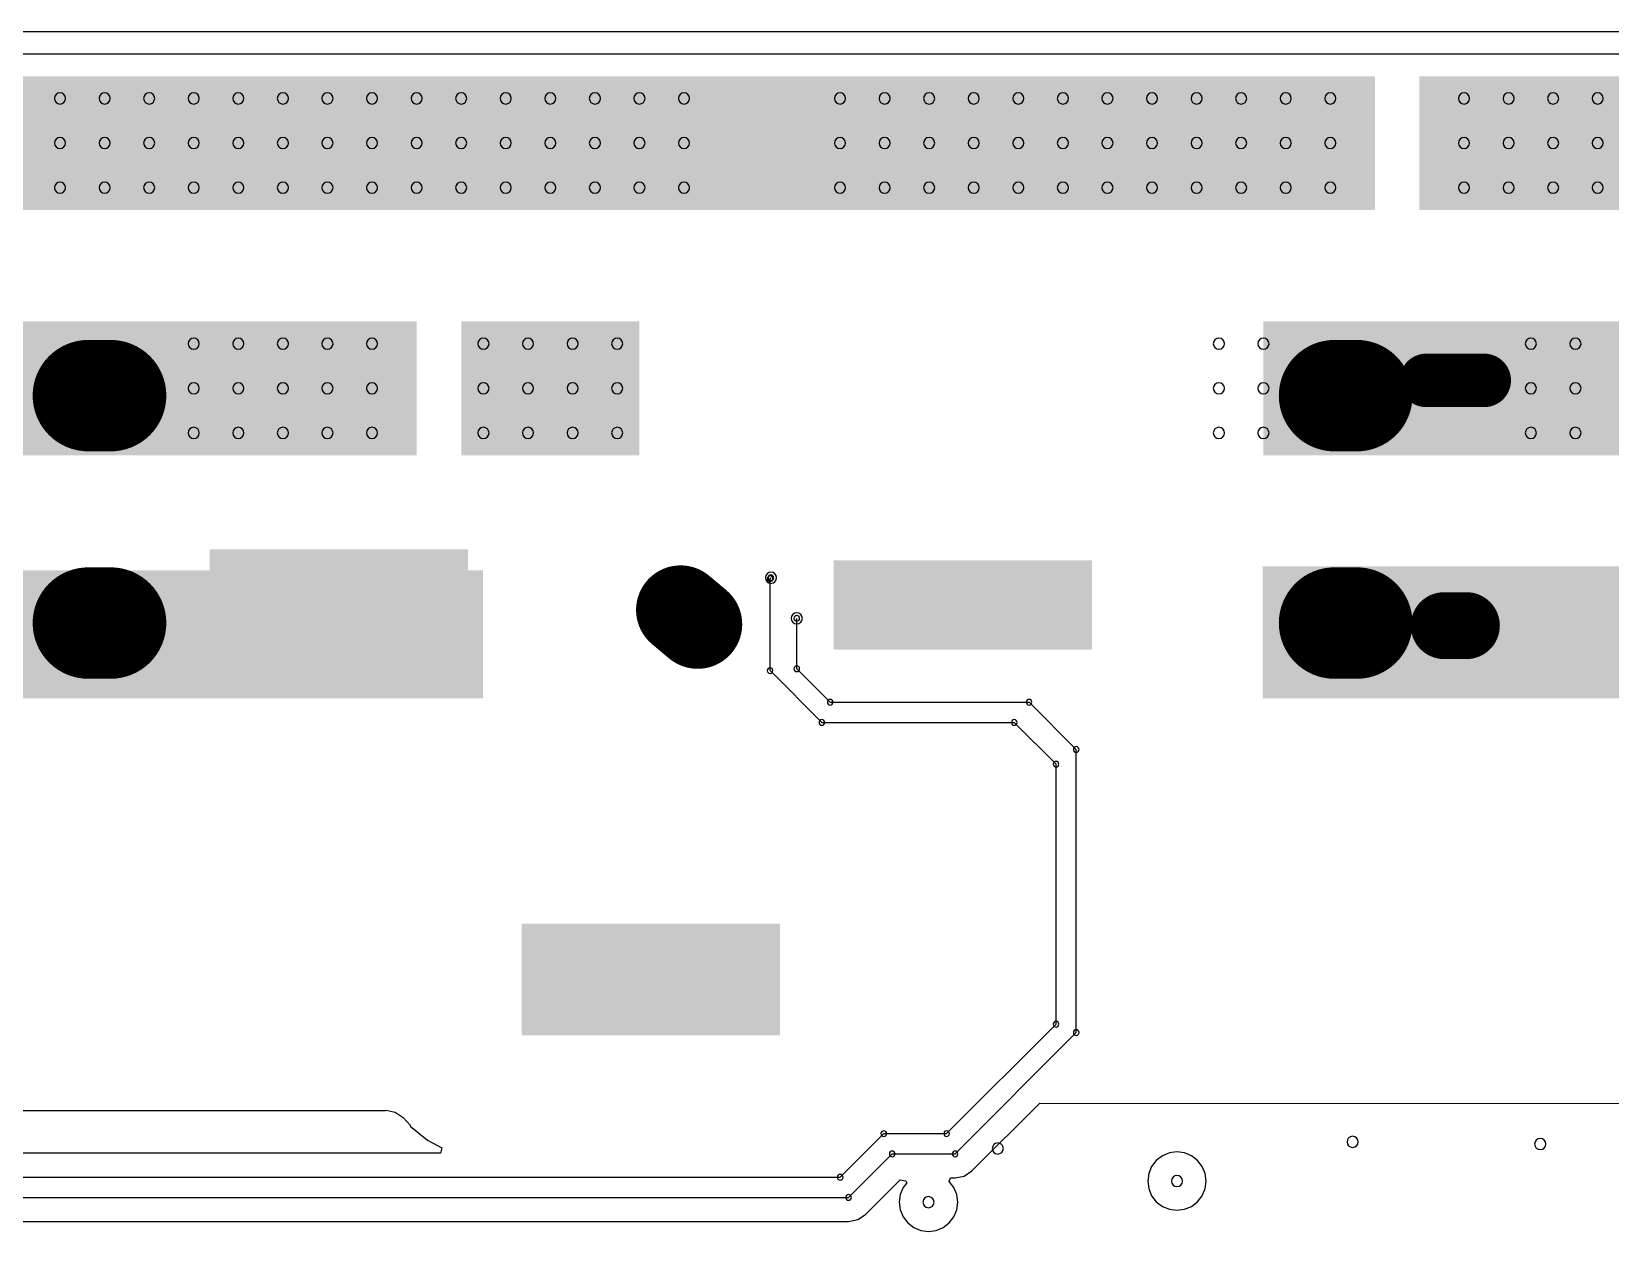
# Model space of a CAD drawing. Header units: inches. Extents: x 32166 to 66782, y 2386 to 7162.
# Drawn here: x 66583.24 to 66618.66, y 7135.33 to 7162.24 of the extents above; entities that cross this region are included whole.
import ezdxf

# ---------------------------------------------------------------- set-up
doc = ezdxf.new("R2010")
doc.units = ezdxf.units.IN
doc.header["$LTSCALE"] = 0.64311
doc.header["$MEASUREMENT"] = 0
for name, color, linetype in [('KEEPOUTLAYER', 6, 'CONTINUOUS'), ('MIDLAYER2', 76, 'CONTINUOUS'), ('MULTILAYER', 9, 'CONTINUOUS')]:
    doc.layers.add(name, color=color, linetype=linetype)

msp = doc.modelspace()

# ---------------------------------------------------------------- linework, layer by layer
at = {"layer": 'KEEPOUTLAYER'}
msp.add_line((66447.374, 7162.24), (66782.374, 7162.24), dxfattribs=at)
at = {"layer": 'MIDLAYER2'}
for p, q in [((66463.124, 7161.74), (66716.154, 7161.74)), ((66599.804, 7149.97), (66599.824, 7149.99)), ((66599.804, 7147.908), (66599.804, 7149.97)), ((66600.404, 7147.95), (66600.404, 7149.08)), ((66599.804, 7147.908), (66600.966, 7146.746)), ((66600.404, 7147.95), (66601.154, 7147.2)), ((66601.154, 7147.2), (66605.614, 7147.2)), ((66605.614, 7147.2), (66606.674, 7146.14)), ((66600.966, 7146.746), (66605.284, 7146.746)), ((66605.284, 7146.746), (66606.22, 7145.81)), ((66606.674, 7139.79), (66606.674, 7146.14)), ((66606.22, 7139.978), (66606.22, 7145.81)), ((66603.766, 7137.524), (66606.22, 7139.978)), ((66603.954, 7137.07), (66606.674, 7139.79)), ((66581.114, 7138.04), (66591.178, 7138.04)), ((66591.178, 7138.04), (66591.188, 7138.048)), ((66591.178, 7138.04), (66591.178, 7138.04)), ((66591.188, 7138.048), (66591.391, 7138.008)), ((66591.391, 7138.008), (66591.571, 7137.887)), ((66591.571, 7137.887), (66591.74, 7137.704)), ((66604.334, 7136.69), (66605.855, 7138.211)), ((66605.855, 7138.211), (66621.884, 7138.2)), ((66591.74, 7137.704), (66591.731, 7137.695)), ((66591.731, 7137.695), (66592.118, 7137.378)), ((66601.378, 7136.546), (66602.356, 7137.524)), ((66602.356, 7137.524), (66603.766, 7137.524)), ((66592.118, 7137.378), (66592.438, 7137.206)), ((66592.438, 7137.206), (66592.408, 7137.083)), ((66592.408, 7137.083), (66573.292, 7137.083)), ((66601.566, 7136.092), (66602.544, 7137.07)), ((66602.544, 7137.07), (66603.954, 7137.07)), ((66608.47, 7136.923), (66608.366, 7136.788)), ((66608.606, 7137.028), (66608.47, 7136.923)), ((66608.764, 7137.093), (66608.606, 7137.028)), ((66608.934, 7137.115), (66608.764, 7137.093)), ((66609.103, 7137.093), (66608.934, 7137.115)), ((66609.261, 7137.028), (66609.103, 7137.093)), ((66609.397, 7136.923), (66609.261, 7137.028)), ((66609.501, 7136.788), (66609.397, 7136.923)), ((66573.07, 7136.546), (66601.378, 7136.546)), ((66601.946, 7135.712), (66602.722, 7136.488)), ((66602.722, 7136.488), (66602.847, 7136.467)), ((66602.847, 7136.467), (66602.871, 7136.419)), ((66603.822, 7136.45), (66603.85, 7136.533)), ((66603.85, 7136.533), (66603.954, 7136.533)), ((66603.954, 7136.533), (66604.159, 7136.573)), ((66604.159, 7136.573), (66604.334, 7136.69)), ((66604.334, 7136.69), (66604.334, 7136.69)), ((66604.334, 7136.69), (66604.334, 7136.69)), ((66608.3, 7136.63), (66608.278, 7136.46)), ((66608.278, 7136.46), (66608.3, 7136.29)), ((66608.366, 7136.788), (66608.3, 7136.63)), ((66609.567, 7136.63), (66609.501, 7136.788)), ((66609.589, 7136.46), (66609.567, 7136.63)), ((66609.567, 7136.29), (66609.589, 7136.46)), ((66602.726, 7136.157), (66602.703, 7135.987)), ((66602.791, 7136.315), (66602.726, 7136.157)), ((66602.871, 7136.419), (66602.791, 7136.315)), ((66603.927, 7136.315), (66603.822, 7136.45)), ((66603.992, 7136.157), (66603.927, 7136.315)), ((66604.014, 7135.987), (66603.992, 7136.157)), ((66608.3, 7136.29), (66608.366, 7136.132)), ((66608.366, 7136.132), (66608.47, 7135.996)), ((66609.397, 7135.996), (66609.501, 7136.132)), ((66609.501, 7136.132), (66609.567, 7136.29)), ((66572.882, 7136.092), (66601.566, 7136.092)), ((66602.703, 7135.987), (66602.726, 7135.817)), ((66602.726, 7135.817), (66602.791, 7135.659)), ((66603.927, 7135.659), (66603.992, 7135.817)), ((66603.992, 7135.817), (66604.014, 7135.987)), ((66608.47, 7135.996), (66608.606, 7135.892)), ((66608.606, 7135.892), (66608.764, 7135.827)), ((66608.764, 7135.827), (66608.934, 7135.804)), ((66608.934, 7135.804), (66609.103, 7135.827)), ((66609.103, 7135.827), (66609.261, 7135.892)), ((66609.261, 7135.892), (66609.397, 7135.996)), ((66572.882, 7135.555), (66601.566, 7135.555)), ((66601.566, 7135.555), (66601.771, 7135.595)), ((66601.771, 7135.595), (66601.946, 7135.712)), ((66602.791, 7135.659), (66602.895, 7135.523)), ((66602.895, 7135.523), (66603.031, 7135.419)), ((66603.031, 7135.419), (66603.189, 7135.354)), ((66603.529, 7135.354), (66603.687, 7135.419)), ((66603.687, 7135.419), (66603.822, 7135.523)), ((66603.822, 7135.523), (66603.927, 7135.659)), ((66603.189, 7135.354), (66603.359, 7135.331)), ((66603.359, 7135.331), (66603.529, 7135.354))]:
    msp.add_line(p, q, dxfattribs=at)
for points, const_width in [([(66584.509, 7154.075), (66585.009, 7154.075)], 2.5), ([(66612.469, 7154.075), (66612.969, 7154.075)], 2.5), ([(66615.828, 7154.417), (66614.528, 7154.417)], 1.2), ([(66598.18, 7148.948), (66597.797, 7149.269)], 2), ([(66584.509, 7148.975), (66585.009, 7148.975)], 2.5), ([(66612.469, 7148.975), (66612.969, 7148.975)], 2.5), ([(66615.428, 7148.917), (66614.928, 7148.917)], 1.5)]:
    msp.add_lwpolyline(points, dxfattribs=dict(at, const_width=const_width))
for points, const_width in [([(66585.134, 7154.075, 1), (66583.884, 7154.075, 1)], 1.25), ([(66585.634, 7154.075, 1), (66584.384, 7154.075, 1)], 1.25), ([(66613.094, 7154.075, 1), (66611.844, 7154.075, 1)], 1.25), ([(66613.594, 7154.075, 1), (66612.344, 7154.075, 1)], 1.25), ([(66614.528, 7154.717, 1), (66614.528, 7154.117, 1)], 0.6), ([(66615.828, 7154.717, 1), (66615.828, 7154.117, 1)], 0.6), ([(66598.118, 7149.652, 1), (66597.476, 7148.886, 1)], 1), ([(66585.134, 7148.975, 1), (66583.884, 7148.975, 1)], 1.25), ([(66585.634, 7148.975, 1), (66584.384, 7148.975, 1)], 1.25), ([(66598.501, 7149.331, 1), (66597.859, 7148.565, 1)], 1), ([(66613.094, 7148.975, 1), (66611.844, 7148.975, 1)], 1.25), ([(66613.594, 7148.975, 1), (66612.344, 7148.975, 1)], 1.25), ([(66614.928, 7149.292, 1), (66614.928, 7148.542, 1)], 0.75), ([(66615.428, 7149.292, 1), (66615.428, 7148.542, 1)], 0.75)]:
    msp.add_lwpolyline(points, format="xyb", close=True, dxfattribs=dict(at, const_width=const_width))
for centre, radius, start, end in [((66583.874, 7160.74), 0.125, 0, 180), ((66583.874, 7160.74), 0.125, 180, 0), ((66584.874, 7160.74), 0.125, 0, 180), ((66584.874, 7160.74), 0.125, 180, 0), ((66585.874, 7160.74), 0.125, 0, 180), ((66585.874, 7160.74), 0.125, 180, 0), ((66586.874, 7160.74), 0.125, 0, 180), ((66586.874, 7160.74), 0.125, 180, 0), ((66587.874, 7160.74), 0.125, 0, 180), ((66587.874, 7160.74), 0.125, 180, 0), ((66588.874, 7160.74), 0.125, 0, 180), ((66588.874, 7160.74), 0.125, 180, 0), ((66589.874, 7160.74), 0.125, 0, 180), ((66589.874, 7160.74), 0.125, 180, 0), ((66590.874, 7160.74), 0.125, 0, 180), ((66590.874, 7160.74), 0.125, 180, 0), ((66591.874, 7160.74), 0.125, 0, 180), ((66591.874, 7160.74), 0.125, 180, 0), ((66592.874, 7160.74), 0.125, 0, 180), ((66592.874, 7160.74), 0.125, 180, 0), ((66593.874, 7160.74), 0.125, 0, 180), ((66593.874, 7160.74), 0.125, 180, 0), ((66594.874, 7160.74), 0.125, 0, 180), ((66594.874, 7160.74), 0.125, 180, 0), ((66595.874, 7160.74), 0.125, 0, 180), ((66595.874, 7160.74), 0.125, 180, 0), ((66596.874, 7160.74), 0.125, 0, 180), ((66596.874, 7160.74), 0.125, 180, 0), ((66597.874, 7160.74), 0.125, 0, 180), ((66597.874, 7160.74), 0.125, 180, 0), ((66601.374, 7160.74), 0.125, 0, 180), ((66601.374, 7160.74), 0.125, 180, 0), ((66602.374, 7160.74), 0.125, 0, 180), ((66602.374, 7160.74), 0.125, 180, 0), ((66603.374, 7160.74), 0.125, 0, 180), ((66603.374, 7160.74), 0.125, 180, 0), ((66604.374, 7160.74), 0.125, 0, 180), ((66604.374, 7160.74), 0.125, 180, 0), ((66605.374, 7160.74), 0.125, 0, 180), ((66605.374, 7160.74), 0.125, 180, 0), ((66606.374, 7160.74), 0.125, 0, 180), ((66606.374, 7160.74), 0.125, 180, 0), ((66607.374, 7160.74), 0.125, 0, 180), ((66607.374, 7160.74), 0.125, 180, 0), ((66608.374, 7160.74), 0.125, 0, 180), ((66608.374, 7160.74), 0.125, 180, 0), ((66609.374, 7160.74), 0.125, 0, 180), ((66609.374, 7160.74), 0.125, 180, 0), ((66610.374, 7160.74), 0.125, 0, 180), ((66610.374, 7160.74), 0.125, 180, 0), ((66611.374, 7160.74), 0.125, 0, 180), ((66611.374, 7160.74), 0.125, 180, 0), ((66612.374, 7160.74), 0.125, 0, 180), ((66612.374, 7160.74), 0.125, 180, 0), ((66615.374, 7160.74), 0.125, 0, 180), ((66615.374, 7160.74), 0.125, 180, 0), ((66616.374, 7160.74), 0.125, 0, 180), ((66616.374, 7160.74), 0.125, 180, 0), ((66617.374, 7160.74), 0.125, 0, 180), ((66617.374, 7160.74), 0.125, 180, 0), ((66618.374, 7160.74), 0.125, 0, 180), ((66618.374, 7160.74), 0.125, 180, 0), ((66583.874, 7159.74), 0.125, 0, 180), ((66584.874, 7159.74), 0.125, 0, 180), ((66585.874, 7159.74), 0.125, 0, 180), ((66586.874, 7159.74), 0.125, 0, 180), ((66587.874, 7159.74), 0.125, 0, 180), ((66588.874, 7159.74), 0.125, 0, 180), ((66589.874, 7159.74), 0.125, 0, 180), ((66590.874, 7159.74), 0.125, 0, 180), ((66591.874, 7159.74), 0.125, 0, 180), ((66592.874, 7159.74), 0.125, 0, 180), ((66593.874, 7159.74), 0.125, 0, 180), ((66594.874, 7159.74), 0.125, 0, 180), ((66595.874, 7159.74), 0.125, 0, 180), ((66596.874, 7159.74), 0.125, 0, 180), ((66597.874, 7159.74), 0.125, 0, 180), ((66601.374, 7159.74), 0.125, 0, 180), ((66602.374, 7159.74), 0.125, 0, 180), ((66603.374, 7159.74), 0.125, 0, 180), ((66604.374, 7159.74), 0.125, 0, 180), ((66605.374, 7159.74), 0.125, 0, 180), ((66606.374, 7159.74), 0.125, 0, 180), ((66607.374, 7159.74), 0.125, 0, 180), ((66608.374, 7159.74), 0.125, 0, 180), ((66609.374, 7159.74), 0.125, 0, 180), ((66610.374, 7159.74), 0.125, 0, 180), ((66611.374, 7159.74), 0.125, 0, 180), ((66612.374, 7159.74), 0.125, 0, 180), ((66615.374, 7159.74), 0.125, 0, 180), ((66616.374, 7159.74), 0.125, 0, 180), ((66617.374, 7159.74), 0.125, 0, 180), ((66618.374, 7159.74), 0.125, 0, 180), ((66583.874, 7159.74), 0.125, 180, 0), ((66584.874, 7159.74), 0.125, 180, 0), ((66585.874, 7159.74), 0.125, 180, 0), ((66586.874, 7159.74), 0.125, 180, 0), ((66587.874, 7159.74), 0.125, 180, 0), ((66588.874, 7159.74), 0.125, 180, 0), ((66589.874, 7159.74), 0.125, 180, 0), ((66590.874, 7159.74), 0.125, 180, 0), ((66591.874, 7159.74), 0.125, 180, 0), ((66592.874, 7159.74), 0.125, 180, 0), ((66593.874, 7159.74), 0.125, 180, 0), ((66594.874, 7159.74), 0.125, 180, 0), ((66595.874, 7159.74), 0.125, 180, 0), ((66596.874, 7159.74), 0.125, 180, 0), ((66597.874, 7159.74), 0.125, 180, 0), ((66601.374, 7159.74), 0.125, 180, 0), ((66602.374, 7159.74), 0.125, 180, 0), ((66603.374, 7159.74), 0.125, 180, 0), ((66604.374, 7159.74), 0.125, 180, 0), ((66605.374, 7159.74), 0.125, 180, 0), ((66606.374, 7159.74), 0.125, 180, 0), ((66607.374, 7159.74), 0.125, 180, 0), ((66608.374, 7159.74), 0.125, 180, 0), ((66609.374, 7159.74), 0.125, 180, 0), ((66610.374, 7159.74), 0.125, 180, 0), ((66611.374, 7159.74), 0.125, 180, 0), ((66612.374, 7159.74), 0.125, 180, 0), ((66615.374, 7159.74), 0.125, 180, 0), ((66616.374, 7159.74), 0.125, 180, 0), ((66617.374, 7159.74), 0.125, 180, 0), ((66618.374, 7159.74), 0.125, 180, 0), ((66583.874, 7158.74), 0.125, 0, 180), ((66584.874, 7158.74), 0.125, 0, 180), ((66585.874, 7158.74), 0.125, 0, 180), ((66586.874, 7158.74), 0.125, 0, 180), ((66587.874, 7158.74), 0.125, 0, 180), ((66588.874, 7158.74), 0.125, 0, 180), ((66589.874, 7158.74), 0.125, 0, 180), ((66590.874, 7158.74), 0.125, 0, 180), ((66591.874, 7158.74), 0.125, 0, 180), ((66592.874, 7158.74), 0.125, 0, 180), ((66593.874, 7158.74), 0.125, 0, 180), ((66594.874, 7158.74), 0.125, 0, 180), ((66595.874, 7158.74), 0.125, 0, 180), ((66596.874, 7158.74), 0.125, 0, 180), ((66597.874, 7158.74), 0.125, 0, 180), ((66601.374, 7158.74), 0.125, 0, 180), ((66602.374, 7158.74), 0.125, 0, 180), ((66603.374, 7158.74), 0.125, 0, 180), ((66604.374, 7158.74), 0.125, 0, 180), ((66605.374, 7158.74), 0.125, 0, 180), ((66606.374, 7158.74), 0.125, 0, 180), ((66607.374, 7158.74), 0.125, 0, 180), ((66608.374, 7158.74), 0.125, 0, 180), ((66609.374, 7158.74), 0.125, 0, 180), ((66610.374, 7158.74), 0.125, 0, 180), ((66611.374, 7158.74), 0.125, 0, 180), ((66612.374, 7158.74), 0.125, 0, 180), ((66615.374, 7158.74), 0.125, 0, 180), ((66616.374, 7158.74), 0.125, 0, 180), ((66617.374, 7158.74), 0.125, 0, 180), ((66618.374, 7158.74), 0.125, 0, 180), ((66583.874, 7158.74), 0.125, 180, 0), ((66584.874, 7158.74), 0.125, 180, 0), ((66585.874, 7158.74), 0.125, 180, 0), ((66586.874, 7158.74), 0.125, 180, 0), ((66587.874, 7158.74), 0.125, 180, 0), ((66588.874, 7158.74), 0.125, 180, 0), ((66589.874, 7158.74), 0.125, 180, 0), ((66590.874, 7158.74), 0.125, 180, 0), ((66591.874, 7158.74), 0.125, 180, 0), ((66592.874, 7158.74), 0.125, 180, 0), ((66593.874, 7158.74), 0.125, 180, 0), ((66594.874, 7158.74), 0.125, 180, 0), ((66595.874, 7158.74), 0.125, 180, 0), ((66596.874, 7158.74), 0.125, 180, 0), ((66597.874, 7158.74), 0.125, 180, 0), ((66601.374, 7158.74), 0.125, 180, 0), ((66602.374, 7158.74), 0.125, 180, 0), ((66603.374, 7158.74), 0.125, 180, 0), ((66604.374, 7158.74), 0.125, 180, 0), ((66605.374, 7158.74), 0.125, 180, 0), ((66606.374, 7158.74), 0.125, 180, 0), ((66607.374, 7158.74), 0.125, 180, 0), ((66608.374, 7158.74), 0.125, 180, 0), ((66609.374, 7158.74), 0.125, 180, 0), ((66610.374, 7158.74), 0.125, 180, 0), ((66611.374, 7158.74), 0.125, 180, 0), ((66612.374, 7158.74), 0.125, 180, 0), ((66615.374, 7158.74), 0.125, 180, 0), ((66616.374, 7158.74), 0.125, 180, 0), ((66617.374, 7158.74), 0.125, 180, 0), ((66618.374, 7158.74), 0.125, 180, 0), ((66586.874, 7155.24), 0.125, 0, 180), ((66586.874, 7155.24), 0.125, 180, 0), ((66587.874, 7155.24), 0.125, 0, 180), ((66587.874, 7155.24), 0.125, 180, 0), ((66588.874, 7155.24), 0.125, 0, 180), ((66588.874, 7155.24), 0.125, 180, 0), ((66589.874, 7155.24), 0.125, 0, 180), ((66589.874, 7155.24), 0.125, 180, 0), ((66590.874, 7155.24), 0.125, 0, 180), ((66590.874, 7155.24), 0.125, 180, 0), ((66593.374, 7155.24), 0.125, 0, 180), ((66593.374, 7155.24), 0.125, 180, 0), ((66594.374, 7155.24), 0.125, 0, 180), ((66594.374, 7155.24), 0.125, 180, 0), ((66595.374, 7155.24), 0.125, 0, 180), ((66595.374, 7155.24), 0.125, 180, 0), ((66596.374, 7155.24), 0.125, 0, 180), ((66596.374, 7155.24), 0.125, 180, 0), ((66609.874, 7155.24), 0.125, 0, 180), ((66609.874, 7155.24), 0.125, 180, 0), ((66610.874, 7155.24), 0.125, 0, 180), ((66610.874, 7155.24), 0.125, 180, 0), ((66616.874, 7155.24), 0.125, 0, 180), ((66616.874, 7155.24), 0.125, 180, 0), ((66617.874, 7155.24), 0.125, 0, 180), ((66617.874, 7155.24), 0.125, 180, 0), ((66586.874, 7154.24), 0.125, 0, 180), ((66586.874, 7154.24), 0.125, 180, 0), ((66587.874, 7154.24), 0.125, 0, 180), ((66587.874, 7154.24), 0.125, 180, 0), ((66588.874, 7154.24), 0.125, 0, 180), ((66588.874, 7154.24), 0.125, 180, 0), ((66589.874, 7154.24), 0.125, 0, 180), ((66589.874, 7154.24), 0.125, 180, 0), ((66590.874, 7154.24), 0.125, 0, 180), ((66590.874, 7154.24), 0.125, 180, 0), ((66593.374, 7154.24), 0.125, 0, 180), ((66593.374, 7154.24), 0.125, 180, 0), ((66594.374, 7154.24), 0.125, 0, 180), ((66594.374, 7154.24), 0.125, 180, 0), ((66595.374, 7154.24), 0.125, 0, 180), ((66595.374, 7154.24), 0.125, 180, 0), ((66596.374, 7154.24), 0.125, 0, 180), ((66596.374, 7154.24), 0.125, 180, 0), ((66609.874, 7154.24), 0.125, 0, 180), ((66609.874, 7154.24), 0.125, 180, 0), ((66610.874, 7154.24), 0.125, 0, 180), ((66610.874, 7154.24), 0.125, 180, 0), ((66616.874, 7154.24), 0.125, 0, 180), ((66616.874, 7154.24), 0.125, 180, 0), ((66617.874, 7154.24), 0.125, 0, 180), ((66617.874, 7154.24), 0.125, 180, 0), ((66586.874, 7153.24), 0.125, 0, 180), ((66586.874, 7153.24), 0.125, 180, 0), ((66587.874, 7153.24), 0.125, 0, 180), ((66587.874, 7153.24), 0.125, 180, 0), ((66588.874, 7153.24), 0.125, 0, 180), ((66588.874, 7153.24), 0.125, 180, 0), ((66589.874, 7153.24), 0.125, 0, 180), ((66589.874, 7153.24), 0.125, 180, 0), ((66590.874, 7153.24), 0.125, 0, 180), ((66590.874, 7153.24), 0.125, 180, 0), ((66593.374, 7153.24), 0.125, 0, 180), ((66593.374, 7153.24), 0.125, 180, 0), ((66594.374, 7153.24), 0.125, 0, 180), ((66594.374, 7153.24), 0.125, 180, 0), ((66595.374, 7153.24), 0.125, 0, 180), ((66595.374, 7153.24), 0.125, 180, 0), ((66596.374, 7153.24), 0.125, 0, 180), ((66596.374, 7153.24), 0.125, 180, 0), ((66609.874, 7153.24), 0.125, 0, 180), ((66609.874, 7153.24), 0.125, 180, 0), ((66610.874, 7153.24), 0.125, 0, 180), ((66610.874, 7153.24), 0.125, 180, 0), ((66616.874, 7153.24), 0.125, 0, 180), ((66616.874, 7153.24), 0.125, 180, 0), ((66617.874, 7153.24), 0.125, 0, 180), ((66617.874, 7153.24), 0.125, 180, 0), ((66599.824, 7149.99), 0.125, 0, 180), ((66599.824, 7149.99), 0.125, 180, 0), ((66599.804, 7149.97), 0.0635, 0, 180), ((66599.804, 7149.97), 0.0635, 0, 180), ((66599.804, 7149.97), 0.0635, 180, 0), ((66599.804, 7149.97), 0.0635, 180, 0), ((66599.824, 7149.99), 0.0635, 0, 180), ((66599.824, 7149.99), 0.0635, 180, 0), ((66600.404, 7149.08), 0.125, 0, 180), ((66600.404, 7149.08), 0.125, 180, 0), ((66600.404, 7149.08), 0.0635, 0, 180), ((66600.404, 7149.08), 0.0635, 180, 0), ((66599.804, 7147.908), 0.0635, 0, 180), ((66599.804, 7147.908), 0.0635, 0, 180), ((66599.804, 7147.908), 0.0635, 180, 0), ((66599.804, 7147.908), 0.0635, 180, 0), ((66600.404, 7147.95), 0.0635, 0, 180), ((66600.404, 7147.95), 0.0635, 0, 180), ((66600.404, 7147.95), 0.0635, 180, 0), ((66600.404, 7147.95), 0.0635, 180, 0), ((66601.154, 7147.2), 0.0635, 0, 180), ((66601.154, 7147.2), 0.0635, 0, 180), ((66601.154, 7147.2), 0.0635, 180, 0), ((66601.154, 7147.2), 0.0635, 180, 0), ((66605.614, 7147.2), 0.0635, 0, 180), ((66605.614, 7147.2), 0.0635, 0, 180), ((66605.614, 7147.2), 0.0635, 180, 0), ((66605.614, 7147.2), 0.0635, 180, 0), ((66600.966, 7146.746), 0.0635, 0, 180), ((66600.966, 7146.746), 0.0635, 0, 180), ((66600.966, 7146.746), 0.0635, 180, 0), ((66600.966, 7146.746), 0.0635, 180, 0), ((66605.284, 7146.746), 0.0635, 0, 180), ((66605.284, 7146.746), 0.0635, 0, 180), ((66605.284, 7146.746), 0.0635, 180, 0), ((66605.284, 7146.746), 0.0635, 180, 0), ((66606.674, 7146.14), 0.0635, 0, 180), ((66606.674, 7146.14), 0.0635, 0, 180), ((66606.674, 7146.14), 0.0635, 180, 0), ((66606.674, 7146.14), 0.0635, 180, 0), ((66606.22, 7145.81), 0.0635, 0, 180), ((66606.22, 7145.81), 0.0635, 0, 180), ((66606.22, 7145.81), 0.0635, 180, 0), ((66606.22, 7145.81), 0.0635, 180, 0), ((66606.22, 7139.978), 0.0635, 0, 180), ((66606.22, 7139.978), 0.0635, 0, 180), ((66606.22, 7139.978), 0.0635, 180, 0), ((66606.22, 7139.978), 0.0635, 180, 0), ((66606.674, 7139.79), 0.0635, 0, 180), ((66606.674, 7139.79), 0.0635, 0, 180), ((66606.674, 7139.79), 0.0635, 180, 0), ((66606.674, 7139.79), 0.0635, 180, 0), ((66602.356, 7137.524), 0.0635, 0, 180), ((66602.356, 7137.524), 0.0635, 0, 180), ((66602.356, 7137.524), 0.0635, 180, 0), ((66602.356, 7137.524), 0.0635, 180, 0), ((66603.766, 7137.524), 0.0635, 0, 180), ((66603.766, 7137.524), 0.0635, 0, 180), ((66603.766, 7137.524), 0.0635, 180, 0), ((66603.766, 7137.524), 0.0635, 180, 0), ((66604.914, 7137.19), 0.125, 0, 180), ((66604.914, 7137.19), 0.125, 180, 0), ((66612.874, 7137.34), 0.125, 0, 180), ((66612.874, 7137.34), 0.125, 180, 0), ((66617.084, 7137.29), 0.125, 0, 180), ((66617.084, 7137.29), 0.125, 180, 0), ((66602.544, 7137.07), 0.0635, 0, 180), ((66602.544, 7137.07), 0.0635, 0, 180), ((66602.544, 7137.07), 0.0635, 180, 0), ((66602.544, 7137.07), 0.0635, 180, 0), ((66603.954, 7137.07), 0.0635, 0, 180), ((66603.954, 7137.07), 0.0635, 0, 180), ((66603.954, 7137.07), 0.0635, 180, 0), ((66603.954, 7137.07), 0.0635, 180, 0), ((66601.378, 7136.546), 0.0635, 0, 180), ((66601.378, 7136.546), 0.0635, 0, 180), ((66601.378, 7136.546), 0.0635, 180, 0), ((66601.378, 7136.546), 0.0635, 180, 0), ((66608.934, 7136.46), 0.125, 0, 180), ((66608.934, 7136.46), 0.125, 180, 0), ((66601.566, 7136.092), 0.0635, 0, 180), ((66601.566, 7136.092), 0.0635, 0, 180), ((66603.359, 7135.987), 0.125, 0, 180), ((66601.566, 7136.092), 0.0635, 180, 0), ((66601.566, 7136.092), 0.0635, 180, 0), ((66603.359, 7135.987), 0.125, 180, 0)]:
    msp.add_arc(centre, radius, start, end, dxfattribs=at)
for points in [[(66504.874, 7158.24), (66613.374, 7158.24), (66504.874, 7161.24), (66613.374, 7161.24)], [(66614.374, 7158.24), (66715.374, 7158.24), (66614.374, 7161.24), (66715.374, 7161.24)], [(66568.374, 7152.74), (66591.874, 7152.74), (66568.374, 7155.74), (66591.874, 7155.74)], [(66592.874, 7152.74), (66596.874, 7152.74), (66592.874, 7155.74), (66596.874, 7155.74)], [(66610.874, 7152.74), (66629.874, 7152.74), (66610.874, 7155.74), (66629.874, 7155.74)], [(66593.028, 7150.631), (66587.228, 7150.631), (66593.028, 7148.131), (66587.228, 7148.131)], [(66607.028, 7150.381), (66601.228, 7150.381), (66607.028, 7148.381), (66601.228, 7148.381)], [(66575.414, 7147.29), (66593.364, 7147.29), (66575.414, 7150.16), (66593.364, 7150.16)], [(66610.854, 7147.29), (66628.904, 7147.29), (66610.854, 7150.25), (66628.904, 7150.25)], [(66594.228, 7139.731), (66600.028, 7139.731), (66594.228, 7142.231), (66600.028, 7142.231)]]:
    msp.add_solid(points, dxfattribs=at)
at = {"layer": 'MULTILAYER'}
for points, const_width in [([(66584.509, 7154.075), (66585.009, 7154.075)], 2.5), ([(66612.469, 7154.075), (66612.969, 7154.075)], 2.5), ([(66615.828, 7154.417), (66614.528, 7154.417)], 1.2), ([(66598.18, 7148.948), (66597.797, 7149.269)], 2), ([(66584.509, 7148.975), (66585.009, 7148.975)], 2.5), ([(66612.469, 7148.975), (66612.969, 7148.975)], 2.5), ([(66615.428, 7148.917), (66614.928, 7148.917)], 1.5)]:
    msp.add_lwpolyline(points, dxfattribs=dict(at, const_width=const_width))
for points, const_width in [([(66585.134, 7154.075, 1), (66583.884, 7154.075, 1)], 1.25), ([(66585.634, 7154.075, 1), (66584.384, 7154.075, 1)], 1.25), ([(66613.094, 7154.075, 1), (66611.844, 7154.075, 1)], 1.25), ([(66613.594, 7154.075, 1), (66612.344, 7154.075, 1)], 1.25), ([(66614.528, 7154.717, 1), (66614.528, 7154.117, 1)], 0.6), ([(66615.828, 7154.717, 1), (66615.828, 7154.117, 1)], 0.6), ([(66598.118, 7149.652, 1), (66597.476, 7148.886, 1)], 1), ([(66585.134, 7148.975, 1), (66583.884, 7148.975, 1)], 1.25), ([(66585.634, 7148.975, 1), (66584.384, 7148.975, 1)], 1.25), ([(66598.501, 7149.331, 1), (66597.859, 7148.565, 1)], 1), ([(66613.094, 7148.975, 1), (66611.844, 7148.975, 1)], 1.25), ([(66613.594, 7148.975, 1), (66612.344, 7148.975, 1)], 1.25), ([(66614.928, 7149.292, 1), (66614.928, 7148.542, 1)], 0.75), ([(66615.428, 7149.292, 1), (66615.428, 7148.542, 1)], 0.75)]:
    msp.add_lwpolyline(points, format="xyb", close=True, dxfattribs=dict(at, const_width=const_width))
for centre, start, end in [((66583.874, 7160.74), 0, 180), ((66583.874, 7160.74), 180, 0), ((66584.874, 7160.74), 0, 180), ((66584.874, 7160.74), 180, 0), ((66585.874, 7160.74), 0, 180), ((66585.874, 7160.74), 180, 0), ((66586.874, 7160.74), 0, 180), ((66586.874, 7160.74), 180, 0), ((66587.874, 7160.74), 0, 180), ((66587.874, 7160.74), 180, 0), ((66588.874, 7160.74), 0, 180), ((66588.874, 7160.74), 180, 0), ((66589.874, 7160.74), 0, 180), ((66589.874, 7160.74), 180, 0), ((66590.874, 7160.74), 0, 180), ((66590.874, 7160.74), 180, 0), ((66591.874, 7160.74), 0, 180), ((66591.874, 7160.74), 180, 0), ((66592.874, 7160.74), 0, 180), ((66592.874, 7160.74), 180, 0), ((66593.874, 7160.74), 0, 180), ((66593.874, 7160.74), 180, 0), ((66594.874, 7160.74), 0, 180), ((66594.874, 7160.74), 180, 0), ((66595.874, 7160.74), 0, 180), ((66595.874, 7160.74), 180, 0), ((66596.874, 7160.74), 0, 180), ((66596.874, 7160.74), 180, 0), ((66597.874, 7160.74), 0, 180), ((66597.874, 7160.74), 180, 0), ((66601.374, 7160.74), 0, 180), ((66601.374, 7160.74), 180, 0), ((66602.374, 7160.74), 0, 180), ((66602.374, 7160.74), 180, 0), ((66603.374, 7160.74), 0, 180), ((66603.374, 7160.74), 180, 0), ((66604.374, 7160.74), 0, 180), ((66604.374, 7160.74), 180, 0), ((66605.374, 7160.74), 0, 180), ((66605.374, 7160.74), 180, 0), ((66606.374, 7160.74), 0, 180), ((66606.374, 7160.74), 180, 0), ((66607.374, 7160.74), 0, 180), ((66607.374, 7160.74), 180, 0), ((66608.374, 7160.74), 0, 180), ((66608.374, 7160.74), 180, 0), ((66609.374, 7160.74), 0, 180), ((66609.374, 7160.74), 180, 0), ((66610.374, 7160.74), 0, 180), ((66610.374, 7160.74), 180, 0), ((66611.374, 7160.74), 0, 180), ((66611.374, 7160.74), 180, 0), ((66612.374, 7160.74), 0, 180), ((66612.374, 7160.74), 180, 0), ((66615.374, 7160.74), 0, 180), ((66615.374, 7160.74), 180, 0), ((66616.374, 7160.74), 0, 180), ((66616.374, 7160.74), 180, 0), ((66617.374, 7160.74), 0, 180), ((66617.374, 7160.74), 180, 0), ((66618.374, 7160.74), 0, 180), ((66618.374, 7160.74), 180, 0), ((66583.874, 7159.74), 0, 180), ((66584.874, 7159.74), 0, 180), ((66585.874, 7159.74), 0, 180), ((66586.874, 7159.74), 0, 180), ((66587.874, 7159.74), 0, 180), ((66588.874, 7159.74), 0, 180), ((66589.874, 7159.74), 0, 180), ((66590.874, 7159.74), 0, 180), ((66591.874, 7159.74), 0, 180), ((66592.874, 7159.74), 0, 180), ((66593.874, 7159.74), 0, 180), ((66594.874, 7159.74), 0, 180), ((66595.874, 7159.74), 0, 180), ((66596.874, 7159.74), 0, 180), ((66597.874, 7159.74), 0, 180), ((66601.374, 7159.74), 0, 180), ((66602.374, 7159.74), 0, 180), ((66603.374, 7159.74), 0, 180), ((66604.374, 7159.74), 0, 180), ((66605.374, 7159.74), 0, 180), ((66606.374, 7159.74), 0, 180), ((66607.374, 7159.74), 0, 180), ((66608.374, 7159.74), 0, 180), ((66609.374, 7159.74), 0, 180), ((66610.374, 7159.74), 0, 180), ((66611.374, 7159.74), 0, 180), ((66612.374, 7159.74), 0, 180), ((66615.374, 7159.74), 0, 180), ((66616.374, 7159.74), 0, 180), ((66617.374, 7159.74), 0, 180), ((66618.374, 7159.74), 0, 180), ((66583.874, 7159.74), 180, 0), ((66584.874, 7159.74), 180, 0), ((66585.874, 7159.74), 180, 0), ((66586.874, 7159.74), 180, 0), ((66587.874, 7159.74), 180, 0), ((66588.874, 7159.74), 180, 0), ((66589.874, 7159.74), 180, 0), ((66590.874, 7159.74), 180, 0), ((66591.874, 7159.74), 180, 0), ((66592.874, 7159.74), 180, 0), ((66593.874, 7159.74), 180, 0), ((66594.874, 7159.74), 180, 0), ((66595.874, 7159.74), 180, 0), ((66596.874, 7159.74), 180, 0), ((66597.874, 7159.74), 180, 0), ((66601.374, 7159.74), 180, 0), ((66602.374, 7159.74), 180, 0), ((66603.374, 7159.74), 180, 0), ((66604.374, 7159.74), 180, 0), ((66605.374, 7159.74), 180, 0), ((66606.374, 7159.74), 180, 0), ((66607.374, 7159.74), 180, 0), ((66608.374, 7159.74), 180, 0), ((66609.374, 7159.74), 180, 0), ((66610.374, 7159.74), 180, 0), ((66611.374, 7159.74), 180, 0), ((66612.374, 7159.74), 180, 0), ((66615.374, 7159.74), 180, 0), ((66616.374, 7159.74), 180, 0), ((66617.374, 7159.74), 180, 0), ((66618.374, 7159.74), 180, 0), ((66583.874, 7158.74), 0, 180), ((66584.874, 7158.74), 0, 180), ((66585.874, 7158.74), 0, 180), ((66586.874, 7158.74), 0, 180), ((66587.874, 7158.74), 0, 180), ((66588.874, 7158.74), 0, 180), ((66589.874, 7158.74), 0, 180), ((66590.874, 7158.74), 0, 180), ((66591.874, 7158.74), 0, 180), ((66592.874, 7158.74), 0, 180), ((66593.874, 7158.74), 0, 180), ((66594.874, 7158.74), 0, 180), ((66595.874, 7158.74), 0, 180), ((66596.874, 7158.74), 0, 180), ((66597.874, 7158.74), 0, 180), ((66601.374, 7158.74), 0, 180), ((66602.374, 7158.74), 0, 180), ((66603.374, 7158.74), 0, 180), ((66604.374, 7158.74), 0, 180), ((66605.374, 7158.74), 0, 180), ((66606.374, 7158.74), 0, 180), ((66607.374, 7158.74), 0, 180), ((66608.374, 7158.74), 0, 180), ((66609.374, 7158.74), 0, 180), ((66610.374, 7158.74), 0, 180), ((66611.374, 7158.74), 0, 180), ((66612.374, 7158.74), 0, 180), ((66615.374, 7158.74), 0, 180), ((66616.374, 7158.74), 0, 180), ((66617.374, 7158.74), 0, 180), ((66618.374, 7158.74), 0, 180), ((66583.874, 7158.74), 180, 0), ((66584.874, 7158.74), 180, 0), ((66585.874, 7158.74), 180, 0), ((66586.874, 7158.74), 180, 0), ((66587.874, 7158.74), 180, 0), ((66588.874, 7158.74), 180, 0), ((66589.874, 7158.74), 180, 0), ((66590.874, 7158.74), 180, 0), ((66591.874, 7158.74), 180, 0), ((66592.874, 7158.74), 180, 0), ((66593.874, 7158.74), 180, 0), ((66594.874, 7158.74), 180, 0), ((66595.874, 7158.74), 180, 0), ((66596.874, 7158.74), 180, 0), ((66597.874, 7158.74), 180, 0), ((66601.374, 7158.74), 180, 0), ((66602.374, 7158.74), 180, 0), ((66603.374, 7158.74), 180, 0), ((66604.374, 7158.74), 180, 0), ((66605.374, 7158.74), 180, 0), ((66606.374, 7158.74), 180, 0), ((66607.374, 7158.74), 180, 0), ((66608.374, 7158.74), 180, 0), ((66609.374, 7158.74), 180, 0), ((66610.374, 7158.74), 180, 0), ((66611.374, 7158.74), 180, 0), ((66612.374, 7158.74), 180, 0), ((66615.374, 7158.74), 180, 0), ((66616.374, 7158.74), 180, 0), ((66617.374, 7158.74), 180, 0), ((66618.374, 7158.74), 180, 0), ((66586.874, 7155.24), 0, 180), ((66586.874, 7155.24), 180, 0), ((66587.874, 7155.24), 0, 180), ((66587.874, 7155.24), 180, 0), ((66588.874, 7155.24), 0, 180), ((66588.874, 7155.24), 180, 0), ((66589.874, 7155.24), 0, 180), ((66589.874, 7155.24), 180, 0), ((66590.874, 7155.24), 0, 180), ((66590.874, 7155.24), 180, 0), ((66593.374, 7155.24), 0, 180), ((66593.374, 7155.24), 180, 0), ((66594.374, 7155.24), 0, 180), ((66594.374, 7155.24), 180, 0), ((66595.374, 7155.24), 0, 180), ((66595.374, 7155.24), 180, 0), ((66596.374, 7155.24), 0, 180), ((66596.374, 7155.24), 180, 0), ((66609.874, 7155.24), 0, 180), ((66609.874, 7155.24), 180, 0), ((66610.874, 7155.24), 0, 180), ((66610.874, 7155.24), 180, 0), ((66616.874, 7155.24), 0, 180), ((66616.874, 7155.24), 180, 0), ((66617.874, 7155.24), 0, 180), ((66617.874, 7155.24), 180, 0), ((66586.874, 7154.24), 0, 180), ((66586.874, 7154.24), 180, 0), ((66587.874, 7154.24), 0, 180), ((66587.874, 7154.24), 180, 0), ((66588.874, 7154.24), 0, 180), ((66588.874, 7154.24), 180, 0), ((66589.874, 7154.24), 0, 180), ((66589.874, 7154.24), 180, 0), ((66590.874, 7154.24), 0, 180), ((66590.874, 7154.24), 180, 0), ((66593.374, 7154.24), 0, 180), ((66593.374, 7154.24), 180, 0), ((66594.374, 7154.24), 0, 180), ((66594.374, 7154.24), 180, 0), ((66595.374, 7154.24), 0, 180), ((66595.374, 7154.24), 180, 0), ((66596.374, 7154.24), 0, 180), ((66596.374, 7154.24), 180, 0), ((66609.874, 7154.24), 0, 180), ((66609.874, 7154.24), 180, 0), ((66610.874, 7154.24), 0, 180), ((66610.874, 7154.24), 180, 0), ((66616.874, 7154.24), 0, 180), ((66616.874, 7154.24), 180, 0), ((66617.874, 7154.24), 0, 180), ((66617.874, 7154.24), 180, 0), ((66586.874, 7153.24), 0, 180), ((66586.874, 7153.24), 180, 0), ((66587.874, 7153.24), 0, 180), ((66587.874, 7153.24), 180, 0), ((66588.874, 7153.24), 0, 180), ((66588.874, 7153.24), 180, 0), ((66589.874, 7153.24), 0, 180), ((66589.874, 7153.24), 180, 0), ((66590.874, 7153.24), 0, 180), ((66590.874, 7153.24), 180, 0), ((66593.374, 7153.24), 0, 180), ((66593.374, 7153.24), 180, 0), ((66594.374, 7153.24), 0, 180), ((66594.374, 7153.24), 180, 0), ((66595.374, 7153.24), 0, 180), ((66595.374, 7153.24), 180, 0), ((66596.374, 7153.24), 0, 180), ((66596.374, 7153.24), 180, 0), ((66609.874, 7153.24), 0, 180), ((66609.874, 7153.24), 180, 0), ((66610.874, 7153.24), 0, 180), ((66610.874, 7153.24), 180, 0), ((66616.874, 7153.24), 0, 180), ((66616.874, 7153.24), 180, 0), ((66617.874, 7153.24), 0, 180), ((66617.874, 7153.24), 180, 0), ((66599.824, 7149.99), 0, 180), ((66599.824, 7149.99), 180, 0), ((66600.404, 7149.08), 0, 180), ((66600.404, 7149.08), 180, 0), ((66604.914, 7137.19), 0, 180), ((66604.914, 7137.19), 180, 0), ((66612.874, 7137.34), 0, 180), ((66612.874, 7137.34), 180, 0), ((66617.084, 7137.29), 0, 180), ((66617.084, 7137.29), 180, 0), ((66608.934, 7136.46), 0, 180), ((66608.934, 7136.46), 180, 0), ((66603.359, 7135.987), 0, 180), ((66603.359, 7135.987), 180, 0)]:
    msp.add_arc(centre, 0.125, start, end, dxfattribs=at)
for points in [[(66593.028, 7150.631), (66587.228, 7150.631), (66593.028, 7148.131), (66587.228, 7148.131)], [(66607.028, 7150.381), (66601.228, 7150.381), (66607.028, 7148.381), (66601.228, 7148.381)], [(66594.228, 7139.731), (66600.028, 7139.731), (66594.228, 7142.231), (66600.028, 7142.231)]]:
    msp.add_solid(points, dxfattribs=at)

doc.saveas('drawing.dxf')
